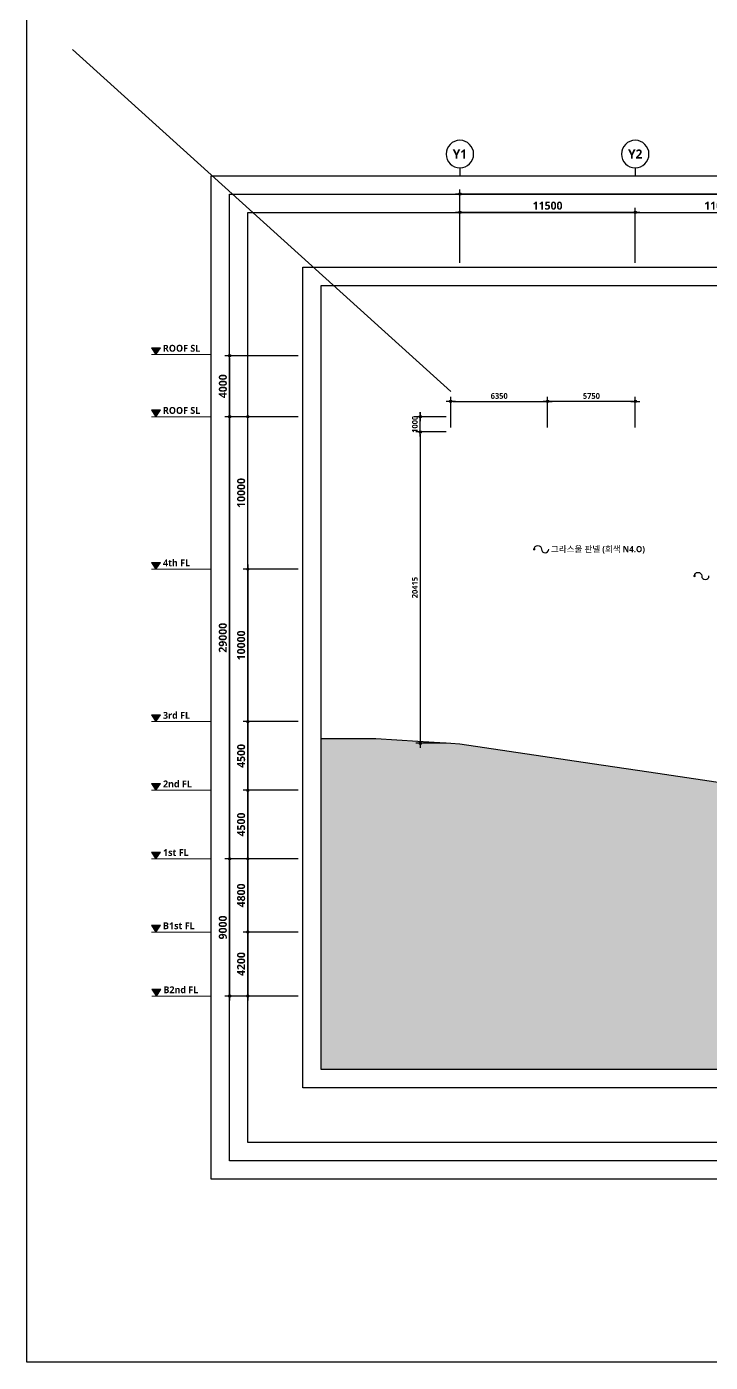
# Model space of a CAD drawing. Header units: millimetres. Extents: x 0 to 190005487, y 0 to 455456909.
# Drawn here: x 0 to 44838, y 0 to 87600 of the extents above; entities that cross this region are included whole.
import ezdxf
from ezdxf.enums import TextEntityAlignment as Align

# ---------------------------------------------------------------- set-up
doc = ezdxf.new("R2010")
doc.units = ezdxf.units.MM
doc.header["$LTSCALE"] = 150
doc.header["$MEASUREMENT"] = 0
doc.header["$PDSIZE"] = -10
doc.layers.get('0').update_dxf_attribs({"linetype": 'CONTINUOUS'})
doc.layers.get('Defpoints').update_dxf_attribs({"color": 153, "linetype": 'CONTINUOUS'})
for name, color, linetype in [('A-ANNO-DIM', 4, 'CONTINUOUS'), ('A-ANNO-LEAD', 4, 'CONTINUOUS'), ('A-ANNO-TEXT1', 7, 'CONTINUOUS'), ('A-SECT-SOIL-PAT1', 253, 'CONTINUOUS'), ('A-ST-AXIS-BUB', 7, 'CONTINUOUS'), ('A-ST-AXIS-DIM', 7, 'CONTINUOUS')]:
    doc.layers.add(name, color=color, linetype=linetype)
doc.layers.add('A-MARK', color=7, linetype='CONTINUOUS', lineweight=15)
doc.layers.add('Defpoint', color=161, linetype='CONTINUOUS', plot=False)
doc.styles.add('2020음성 1차', font='NanumGothicBold.ttf')
doc.styles.add('SH_대대리576', font='NanumGothicBold.ttf')
doc.dimstyles.new('SHP300내부', dxfattribs={"dimscale": 150, "dimtxt": 2.5, "dimasz": 1, "dimexe": 2, "dimexo": 2, "dimgap": 1, "dimtad": 1, "dimdec": 0, "dimzin": 0, "dimdsep": 46, "dimtxsty": 'SH_대대리576', "dimblk": 'DIMDOT', "dimcen": 0.09, "dimclrd": 256, "dimclre": 256, "dimclrt": 3, "dimadec": 0, "dimazin": 1, "dimtfac": 1, "dimtdec": 0, "dimtix": 1, "dimtmove": 2, "dimatfit": 0, "dimldrblk": 'DIMDOT', "dimfxl": 1, "dimtolj": 1, "dimtzin": 0, "dimlwd": -1, "dimlwe": -1, "dimarcsym": 0})
doc.dimstyles.new('사본 SHP 600', dxfattribs={"dimscale": 150, "dimtxt": 3.5, "dimasz": 1, "dimexe": 2, "dimexo": 2, "dimgap": 1, "dimtad": 1, "dimdec": 0, "dimzin": 0, "dimdsep": 46, "dimtxsty": 'SH_대대리576', "dimblk": 'DIMDOT', "dimcen": 0.09, "dimclrt": 3, "dimadec": 0, "dimazin": 1, "dimtfac": 1, "dimtdec": 0, "dimtix": 1, "dimtmove": 2, "dimatfit": 0, "dimldrblk": 'DIMDOT', "dimfxl": 1, "dimtfillclr": 3, "dimtolj": 1, "dimtzin": 0, "dimarcsym": 0})

# ---------------------------------------------------------------- blocks, each defined once
blk = doc.blocks.new('DIMDOT')
at = {"color": 0}
blk.add_line((-2, 0), (2, 0), dxfattribs=at)
for radius in [0.5, 0.25]:
    blk.add_circle((0, 0), radius, dxfattribs=at)
blk = doc.blocks.new('*D4438')
at = {"layer": 'A-ST-AXIS-DIM', "color": 0, "lineweight": -2}
for p, q in [((28416, 72123), (28416, 76923)), ((85266, 76623), (28566, 76623)), ((85416, 72123), (85416, 76923))]:
    blk.add_line(p, q, dxfattribs=at)
at = {"layer": 'Defpoints', "color": 0}
for p in [(28416, 76623), (28416, 71823), (85416, 71823)]:
    blk.add_point(p, dxfattribs=at)
at = {"layer": 'A-ST-AXIS-DIM', "color": 0, "linetype": 'ByBlock', "lineweight": -2, "xscale": 150, "yscale": 150, "zscale": 150, "rotation": 180}
blk.add_blockref('DIMDOT', (28416, 76623), dxfattribs=at)
at = {"layer": 'A-ST-AXIS-DIM', "color": 0, "linetype": 'ByBlock', "lineweight": -2, "xscale": 150, "yscale": 150, "zscale": 150}
blk.add_blockref('DIMDOT', (85416, 76623), dxfattribs=at)
at = {"layer": 'A-ST-AXIS-DIM', "color": 3, "insert": (56916, 77062), "char_height": 525, "attachment_point": 5, "style": 'SH_대대리576'}
blk.add_mtext('\\A1;57000', dxfattribs=at)
blk = doc.blocks.new('*D4439')
at = {"layer": 'A-ST-AXIS-DIM', "color": 0, "lineweight": -2}
for p, q in [((28416, 72123), (28416, 75723)), ((39766, 75423), (28566, 75423)), ((39916, 72123), (39916, 75723))]:
    blk.add_line(p, q, dxfattribs=at)
at = {"layer": 'Defpoints', "color": 0}
for p in [(28416, 75423), (28416, 71823), (39916, 71823)]:
    blk.add_point(p, dxfattribs=at)
at = {"layer": 'A-ST-AXIS-DIM', "color": 0, "linetype": 'ByBlock', "lineweight": -2, "xscale": 150, "yscale": 150, "zscale": 150, "rotation": 180}
blk.add_blockref('DIMDOT', (28416, 75423), dxfattribs=at)
at = {"layer": 'A-ST-AXIS-DIM', "color": 0, "linetype": 'ByBlock', "lineweight": -2, "xscale": 150, "yscale": 150, "zscale": 150}
blk.add_blockref('DIMDOT', (39916, 75423), dxfattribs=at)
at = {"layer": 'A-ST-AXIS-DIM', "color": 3, "insert": (34166, 75862), "char_height": 525, "attachment_point": 5, "style": 'SH_대대리576'}
blk.add_mtext('\\A1;11500', dxfattribs=at)
blk = doc.blocks.new('*D4440')
at = {"layer": 'A-ST-AXIS-DIM', "color": 0, "lineweight": -2}
for p, q in [((39916, 72123), (39916, 75723)), ((40066, 75423), (50766, 75423)), ((50916, 72123), (50916, 75723))]:
    blk.add_line(p, q, dxfattribs=at)
at = {"layer": 'Defpoints', "color": 0}
for p in [(50916, 75423), (39916, 71823), (50916, 71823)]:
    blk.add_point(p, dxfattribs=at)
at = {"layer": 'A-ST-AXIS-DIM', "color": 0, "linetype": 'ByBlock', "lineweight": -2, "xscale": 150, "yscale": 150, "zscale": 150, "rotation": 180}
blk.add_blockref('DIMDOT', (39916, 75423), dxfattribs=at)
at = {"layer": 'A-ST-AXIS-DIM', "color": 0, "linetype": 'ByBlock', "lineweight": -2, "xscale": 150, "yscale": 150, "zscale": 150}
blk.add_blockref('DIMDOT', (50916, 75423), dxfattribs=at)
at = {"layer": 'A-ST-AXIS-DIM', "color": 3, "insert": (45416, 75861), "char_height": 525, "attachment_point": 5, "style": 'SH_대대리576'}
blk.add_mtext('\\A1;11000', dxfattribs=at)
blk = doc.blocks.new('A-ST-AXIS-BUB-1')
at = {"layer": 'A-ST-AXIS-BUB'}
blk.add_line((0, 350), (0, 0), dxfattribs=at)
blk.add_circle((0, 950), 600, dxfattribs=at)
blk = doc.blocks.new('Level - GL_Architecture-538196-단면도-1')
at = {"layer": 'A-MARK'}
blk.add_hatch(color=256, dxfattribs=at).paths.add_polyline_path([(-50332, 900), (-49732, 0), (-49132, 900)], flags=0)
for p, q in [((-50332, 900), (-49132, 900)), ((-49732, 0), (-50332, 900)), ((-49132, 900), (-49732, 0)), ((-42506, 0), (-50332, 0))]:
    blk.add_line(p, q, dxfattribs=at)
blk = doc.blocks.new('*D4447')
at = {"layer": 'A-ST-AXIS-DIM', "color": 0, "lineweight": -2}
for p, q in [((17805, 28221), (14205, 28221)), ((14505, 28071), (14505, 24171)), ((17805, 24021), (14205, 24021))]:
    blk.add_line(p, q, dxfattribs=at)
at = {"layer": 'Defpoints', "color": 0}
for p in [(18105, 28221), (14505, 24021), (18105, 24021)]:
    blk.add_point(p, dxfattribs=at)
at = {"layer": 'A-ST-AXIS-DIM', "color": 0, "linetype": 'ByBlock', "lineweight": -2, "xscale": 150, "yscale": 150, "zscale": 150}
for p, rotation in [((14505, 28221), 90), ((14505, 24021), 270)]:
    blk.add_blockref('DIMDOT', p, dxfattribs=dict(at, rotation=rotation))
at = {"layer": 'A-ST-AXIS-DIM', "color": 3, "insert": (14066, 26121), "char_height": 525, "attachment_point": 5, "rotation": 90, "style": 'SH_대대리576'}
blk.add_mtext('\\A1;4200', dxfattribs=at)
blk = doc.blocks.new('*D4448')
at = {"layer": 'A-ST-AXIS-DIM', "color": 0, "lineweight": -2}
for p, q in [((17805, 33021), (14205, 33021)), ((14505, 32871), (14505, 28371)), ((17805, 28221), (14205, 28221))]:
    blk.add_line(p, q, dxfattribs=at)
at = {"layer": 'Defpoints', "color": 0}
for p in [(18105, 33021), (14505, 28221), (18105, 28221)]:
    blk.add_point(p, dxfattribs=at)
at = {"layer": 'A-ST-AXIS-DIM', "color": 0, "linetype": 'ByBlock', "lineweight": -2, "xscale": 150, "yscale": 150, "zscale": 150}
for p, rotation in [((14505, 33021), 90), ((14505, 28221), 270)]:
    blk.add_blockref('DIMDOT', p, dxfattribs=dict(at, rotation=rotation))
at = {"layer": 'A-ST-AXIS-DIM', "color": 3, "insert": (14065, 30621), "char_height": 525, "attachment_point": 5, "rotation": 90, "style": 'SH_대대리576'}
blk.add_mtext('\\A1;4800', dxfattribs=at)
blk = doc.blocks.new('*D4449')
at = {"layer": 'A-ST-AXIS-DIM', "color": 0, "lineweight": -2}
for p, q in [((17805, 37521), (14205, 37521)), ((14505, 37371), (14505, 33171)), ((17805, 33021), (14205, 33021))]:
    blk.add_line(p, q, dxfattribs=at)
at = {"layer": 'Defpoints', "color": 0}
for p in [(18105, 37521), (14505, 33021), (18105, 33021)]:
    blk.add_point(p, dxfattribs=at)
at = {"layer": 'A-ST-AXIS-DIM', "color": 0, "linetype": 'ByBlock', "lineweight": -2, "xscale": 150, "yscale": 150, "zscale": 150}
for p, rotation in [((14505, 37521), 90), ((14505, 33021), 270)]:
    blk.add_blockref('DIMDOT', p, dxfattribs=dict(at, rotation=rotation))
at = {"layer": 'A-ST-AXIS-DIM', "color": 3, "insert": (14066, 35271), "char_height": 525, "attachment_point": 5, "rotation": 90, "style": 'SH_대대리576'}
blk.add_mtext('\\A1;4500', dxfattribs=at)
blk = doc.blocks.new('*D4450')
at = {"layer": 'A-ST-AXIS-DIM', "color": 0, "lineweight": -2}
for p, q in [((17805, 42021), (14205, 42021)), ((14505, 41871), (14505, 37671)), ((17805, 37521), (14205, 37521))]:
    blk.add_line(p, q, dxfattribs=at)
at = {"layer": 'Defpoints', "color": 0}
for p in [(18105, 42021), (14505, 37521), (18105, 37521)]:
    blk.add_point(p, dxfattribs=at)
at = {"layer": 'A-ST-AXIS-DIM', "color": 0, "linetype": 'ByBlock', "lineweight": -2, "xscale": 150, "yscale": 150, "zscale": 150}
for p, rotation in [((14505, 42021), 90), ((14505, 37521), 270)]:
    blk.add_blockref('DIMDOT', p, dxfattribs=dict(at, rotation=rotation))
at = {"layer": 'A-ST-AXIS-DIM', "color": 3, "insert": (14066, 39771), "char_height": 525, "attachment_point": 5, "rotation": 90, "style": 'SH_대대리576'}
blk.add_mtext('\\A1;4500', dxfattribs=at)
blk = doc.blocks.new('*D4451')
at = {"layer": 'A-ST-AXIS-DIM', "color": 0, "lineweight": -2}
for p, q in [((17805, 52021), (14205, 52021)), ((14505, 51871), (14505, 42171)), ((17805, 42021), (14205, 42021))]:
    blk.add_line(p, q, dxfattribs=at)
at = {"layer": 'Defpoints', "color": 0}
for p in [(18105, 52021), (14505, 42021), (18105, 42021)]:
    blk.add_point(p, dxfattribs=at)
at = {"layer": 'A-ST-AXIS-DIM', "color": 0, "linetype": 'ByBlock', "lineweight": -2, "xscale": 150, "yscale": 150, "zscale": 150}
for p, rotation in [((14505, 52021), 90), ((14505, 42021), 270)]:
    blk.add_blockref('DIMDOT', p, dxfattribs=dict(at, rotation=rotation))
at = {"layer": 'A-ST-AXIS-DIM', "color": 3, "insert": (14067, 47021), "char_height": 525, "attachment_point": 5, "rotation": 90, "style": 'SH_대대리576'}
blk.add_mtext('\\A1;10000', dxfattribs=at)
blk = doc.blocks.new('*D4452')
at = {"layer": 'A-ST-AXIS-DIM', "color": 0, "lineweight": -2}
for p, q in [((17805, 62021), (14205, 62021)), ((14505, 52171), (14505, 61871)), ((17805, 52021), (14205, 52021))]:
    blk.add_line(p, q, dxfattribs=at)
at = {"layer": 'Defpoints', "color": 0}
for p in [(14505, 62021), (18105, 62021), (18105, 52021)]:
    blk.add_point(p, dxfattribs=at)
at = {"layer": 'A-ST-AXIS-DIM', "color": 0, "linetype": 'ByBlock', "lineweight": -2, "xscale": 150, "yscale": 150, "zscale": 150}
for p, rotation in [((14505, 62021), 90), ((14505, 52021), 270)]:
    blk.add_blockref('DIMDOT', p, dxfattribs=dict(at, rotation=rotation))
at = {"layer": 'A-ST-AXIS-DIM', "color": 3, "insert": (14067, 57021), "char_height": 525, "attachment_point": 5, "rotation": 90, "style": 'SH_대대리576'}
blk.add_mtext('\\A1;10000', dxfattribs=at)
blk = doc.blocks.new('*D4453')
at = {"layer": 'A-ST-AXIS-DIM', "color": 0, "lineweight": -2}
for p, q in [((17805, 66021), (13005, 66021)), ((13305, 65871), (13305, 62171)), ((17805, 62021), (13005, 62021))]:
    blk.add_line(p, q, dxfattribs=at)
at = {"layer": 'Defpoints', "color": 0}
for p in [(18105, 66021), (13305, 62021), (18105, 62021)]:
    blk.add_point(p, dxfattribs=at)
at = {"layer": 'A-ST-AXIS-DIM', "color": 0, "linetype": 'ByBlock', "lineweight": -2, "xscale": 150, "yscale": 150, "zscale": 150}
for p, rotation in [((13305, 66021), 90), ((13305, 62021), 270)]:
    blk.add_blockref('DIMDOT', p, dxfattribs=dict(at, rotation=rotation))
at = {"layer": 'A-ST-AXIS-DIM', "color": 3, "insert": (12867, 64021), "char_height": 525, "attachment_point": 5, "rotation": 90, "style": 'SH_대대리576'}
blk.add_mtext('\\A1;4000', dxfattribs=at)
blk = doc.blocks.new('*D4454')
at = {"layer": 'A-ST-AXIS-DIM', "color": 0, "lineweight": -2}
for p, q in [((17805, 33021), (13005, 33021)), ((13305, 32871), (13305, 24171)), ((17805, 24021), (13005, 24021))]:
    blk.add_line(p, q, dxfattribs=at)
at = {"layer": 'Defpoints', "color": 0}
for p in [(18105, 33021), (13305, 24021), (18105, 24021)]:
    blk.add_point(p, dxfattribs=at)
at = {"layer": 'A-ST-AXIS-DIM', "color": 0, "linetype": 'ByBlock', "lineweight": -2, "xscale": 150, "yscale": 150, "zscale": 150}
for p, rotation in [((13305, 33021), 90), ((13305, 24021), 270)]:
    blk.add_blockref('DIMDOT', p, dxfattribs=dict(at, rotation=rotation))
at = {"layer": 'A-ST-AXIS-DIM', "color": 3, "insert": (12865, 28521), "char_height": 525, "attachment_point": 5, "rotation": 90, "style": 'SH_대대리576'}
blk.add_mtext('\\A1;9000', dxfattribs=at)
blk = doc.blocks.new('*D4455')
at = {"layer": 'A-ST-AXIS-DIM', "color": 0, "lineweight": -2}
for p, q in [((17805, 62021), (13005, 62021)), ((13305, 61871), (13305, 33171)), ((17805, 33021), (13005, 33021))]:
    blk.add_line(p, q, dxfattribs=at)
at = {"layer": 'Defpoints', "color": 0}
for p in [(18105, 62021), (13305, 33021), (18105, 33021)]:
    blk.add_point(p, dxfattribs=at)
at = {"layer": 'A-ST-AXIS-DIM', "color": 0, "linetype": 'ByBlock', "lineweight": -2, "xscale": 150, "yscale": 150, "zscale": 150}
for p, rotation in [((13305, 62021), 90), ((13305, 33021), 270)]:
    blk.add_blockref('DIMDOT', p, dxfattribs=dict(at, rotation=rotation))
at = {"layer": 'A-ST-AXIS-DIM', "color": 3, "insert": (12865, 47521), "char_height": 525, "attachment_point": 5, "rotation": 90, "style": 'SH_대대리576'}
blk.add_mtext('\\A1;29000', dxfattribs=at)
blk = doc.blocks.new('*D5451')
at = {"layer": 'A-ANNO-DIM'}
for p, q in [((25816, 62171), (25816, 62321)), ((27516, 62021), (25516, 62021)), ((25816, 61021), (25816, 62021)), ((27516, 61021), (25516, 61021)), ((25816, 60871), (25816, 60721))]:
    blk.add_line(p, q, dxfattribs=at)
at = {"layer": 'Defpoints', "color": 0}
for p in [(25816, 62021), (27816, 62021), (27816, 61021)]:
    blk.add_point(p, dxfattribs=at)
at = {"layer": 'A-ANNO-DIM', "linetype": 'ByBlock', "xscale": 150, "yscale": 150, "zscale": 150}
for p, rotation in [((25816, 62021), 270), ((25816, 61021), 90)]:
    blk.add_blockref('DIMDOT', p, dxfattribs=dict(at, rotation=rotation))
at = {"layer": 'A-ANNO-DIM', "color": 3, "insert": (25461, 61521), "char_height": 375, "attachment_point": 5, "rotation": 90, "style": 'SH_대대리576'}
blk.add_mtext('\\A1;1000', dxfattribs=at)
blk = doc.blocks.new('*D5453')
at = {"layer": 'A-ANNO-DIM'}
for p, q in [((27516, 61021), (25516, 61021)), ((25816, 60871), (25816, 40756)), ((27516, 40606), (25516, 40606))]:
    blk.add_line(p, q, dxfattribs=at)
at = {"layer": 'Defpoints', "color": 0}
for p in [(27816, 61021), (25816, 40606), (27816, 40606)]:
    blk.add_point(p, dxfattribs=at)
at = {"layer": 'A-ANNO-DIM', "linetype": 'ByBlock', "xscale": 150, "yscale": 150, "zscale": 150}
for p, rotation in [((25816, 61021), 89.99999999999999), ((25816, 40606), 270)]:
    blk.add_blockref('DIMDOT', p, dxfattribs=dict(at, rotation=rotation))
at = {"layer": 'A-ANNO-DIM', "color": 3, "insert": (25460, 50813), "char_height": 375, "attachment_point": 5, "rotation": 90, "style": 'SH_대대리576'}
blk.add_mtext('\\A1;20415', dxfattribs=at)
blk = doc.blocks.new('*D5455')
at = {"layer": 'A-ANNO-DIM'}
for p, q in [((27816, 61321), (27816, 63321)), ((34166, 61321), (34166, 63321)), ((27966, 63021), (34016, 63021))]:
    blk.add_line(p, q, dxfattribs=at)
at = {"layer": 'Defpoints', "color": 0}
for p in [(34166, 63021), (27816, 61021), (34166, 61021)]:
    blk.add_point(p, dxfattribs=at)
at = {"layer": 'A-ANNO-DIM', "linetype": 'ByBlock', "xscale": 150, "yscale": 150, "zscale": 150, "rotation": 180}
blk.add_blockref('DIMDOT', (27816, 63021), dxfattribs=at)
at = {"layer": 'A-ANNO-DIM', "linetype": 'ByBlock', "xscale": 150, "yscale": 150, "zscale": 150}
blk.add_blockref('DIMDOT', (34166, 63021), dxfattribs=at)
at = {"layer": 'A-ANNO-DIM', "color": 3, "insert": (30991, 63378), "char_height": 375, "attachment_point": 5, "style": 'SH_대대리576'}
blk.add_mtext('\\A1;6350', dxfattribs=at)
blk = doc.blocks.new('*D5456')
at = {"layer": 'A-ANNO-DIM'}
for p, q in [((34166, 61321), (34166, 63321)), ((39916, 61321), (39916, 63321)), ((39766, 63021), (34316, 63021))]:
    blk.add_line(p, q, dxfattribs=at)
at = {"layer": 'Defpoints', "color": 0}
for p in [(34166, 63021), (34166, 61021), (39916, 61021)]:
    blk.add_point(p, dxfattribs=at)
at = {"layer": 'A-ANNO-DIM', "linetype": 'ByBlock', "xscale": 150, "yscale": 150, "zscale": 150, "rotation": 180}
blk.add_blockref('DIMDOT', (34166, 63021), dxfattribs=at)
at = {"layer": 'A-ANNO-DIM', "linetype": 'ByBlock', "xscale": 150, "yscale": 150, "zscale": 150}
blk.add_blockref('DIMDOT', (39916, 63021), dxfattribs=at)
at = {"layer": 'A-ANNO-DIM', "color": 3, "insert": (37041, 63377), "char_height": 375, "attachment_point": 5, "style": 'SH_대대리576'}
blk.add_mtext('\\A1;5750', dxfattribs=at)

msp = doc.modelspace()

# ---------------------------------------------------------------- hatches: boundary and pattern name
at = {"layer": 'A-SECT-SOIL-PAT1', "transparency": 33554687}
h = msp.add_hatch(color=256, dxfattribs=at)
h.dxf.hatch_style = 1
h.paths.add_polyline_path([(19304.9, 19205.9), (19304.9, 40920.8), (22893.7, 40920.8), (25651.2, 40744.5), (27816.2, 40606.1), (28408.6, 40568.2), (37099.4, 39274.6), (40816.2, 38721.4), (45790.1, 37981.1), (50716.2, 37634.4), (51683.6, 37566.3), (59550, 35020.8), (65730.7, 33020.8), (71032.1, 32020.8), (73682.9, 31520.8), (81635.1, 30020.8), (86016.2, 29705.8), (86016.2, 22920.8), (95929.1, 22920.8), (95929.1, 19205.9)])

# ---------------------------------------------------------------- linework, layer by layer
at = {"layer": 'A-ANNO-LEAD'}
for points in [[(33286.7, 53330.2, -1), (33762.9, 53330.2, 0.4142136), (34001, 53092.1, 0.4142136), (34239.1, 53330.2, 0.4142136)], [(43797, 51573.8, -1), (44273.2, 51573.8, 0.4142136), (44511.3, 51335.7, 0.4142136), (44749.4, 51573.8, 0.4142136)]]:
    msp.add_lwpolyline(points, format="xyb", dxfattribs=at)
at = {"layer": 'A-ANNO-LEAD', "const_width": 79.4}
for points in [[(33247, 53330.2, 1), (33326.4, 53330.2, 1)], [(43757.4, 51573.8, 1), (43836.7, 51573.8, 1)]]:
    msp.add_lwpolyline(points, format="xyb", close=True, dxfattribs=at)
at = {"layer": 'A-SECT-SOIL-PAT1'}
msp.add_lwpolyline([(19304.9, 19205.9), (19304.9, 40920.8), (22893.7, 40920.8), (25651.2, 40744.5), (27816.2, 40606.1), (28408.6, 40568.2), (28408.6, 40568.2), (37099.4, 39274.6), (40816.2, 38721.4), (45790.1, 37981.1), (50716.2, 37634.4), (51683.6, 37566.3), (59550, 35020.8), (65730.7, 33020.8), (71032.1, 32020.8), (73682.9, 31520.8), (81635.1, 30020.8), (86016.2, 29705.8), (86016.2, 22920.8), (95929.1, 22920.8), (95929.1, 19205.9), (19304.9, 19205.9)], dxfattribs=at)
at = {"layer": 'Defpoint'}
msp.add_line((27816.2, 63670.8), (3000, 86100), dxfattribs=at)
for points in [[(0, 89100), (126000, 89100), (126000, 0), (0, 0)], [(12104.9, 77823.3), (103129.1, 77823.3), (103129.1, 12005.9), (12104.9, 12005.9)], [(13304.9, 76623.3), (101929.1, 76623.3), (101929.1, 13205.9), (13304.9, 13205.9)], [(14504.9, 75423.3), (100729.1, 75423.3), (100729.1, 14405.9), (14504.9, 14405.9)], [(18104.9, 71823.3), (97129.1, 71823.3), (97129.1, 18005.9), (18104.9, 18005.9)], [(19304.9, 70623.3), (95929.1, 70623.3), (95929.1, 19205.9), (19304.9, 19205.9)]]:
    msp.add_lwpolyline(points, close=True, dxfattribs=at)

# ---------------------------------------------------------------- block references
at = {"layer": 'A-MARK', "xscale": 0.4938271604938269, "yscale": 0.4938271604938269, "zscale": 0.4938271604938269}
for p in [(33039.4, 66096.3), (33039.4, 62020.8), (33039.4, 52020.8), (33039.4, 42020.8), (33039.4, 37520.8), (33039.4, 33020.8), (33039.4, 28220.8), (33067.4, 24020.8), (33067.4, 24020.8)]:
    msp.add_blockref('Level - GL_Architecture-538196-단면도-1', p, dxfattribs=at)
at = {"layer": 'A-ST-AXIS-BUB', "xscale": -1.5, "yscale": 1.5, "zscale": 1.5}
for p in [(28416.2, 77823.3), (39916.2, 77823.3)]:
    msp.add_blockref('A-ST-AXIS-BUB-1', p, dxfattribs=at)

# ---------------------------------------------------------------- texts
at = {"layer": 'A-ANNO-TEXT1', "style": 'SH_대대리576'}
for s, p in [('Y1', (28416.2, 79248.3)), ('Y2', (39916.2, 79248.3))]:
    msp.add_text(s, height=600, dxfattribs=at).set_placement(p, align=Align.MIDDLE_CENTER)
at = {"layer": 'A-ANNO-TEXT1'}
for s, height, style, p in [('ROOF SL', 450, 'SH_대대리576', (8937.3, 66283)), ('ROOF SL', 450, 'SH_대대리576', (8937.3, 62207.4)), ('그라스울 판넬 (회색 N4.O)', 400, '2020음성 1차', (34388, 53133.7)), ('4th FL', 450, 'SH_대대리576', (8937.3, 52207.4)), ('3rd FL', 450, 'SH_대대리576', (8937.3, 42207.4)), ('2nd FL', 450, 'SH_대대리576', (8937.3, 37707.4)), ('1st FL', 450, 'SH_대대리576', (8937.3, 33207.4)), ('B1st FL', 450, 'SH_대대리576', (8937.3, 28407.4)), ('B2nd FL', 450, 'SH_대대리576', (8965.3, 24207.4))]:
    msp.add_text(s, height=height, dxfattribs=dict(at, style=style)).set_placement(p)

# ---------------------------------------------------------------- dimensions: what is measured, and where the dimension line sits
at = {"layer": 'A-ANNO-DIM'}
dim = msp.add_linear_dim(base=(34166.2, 63020.8), p1=(27816.2, 61020.8), p2=(34166.2, 61020.8), dimstyle='SHP300내부', override={"dimtxsty": 'SH_대대리576', "dimldrblk": 'DIMDOT'}, dxfattribs=at)
dim.commit()
dim.dimension.update_dxf_attribs({"geometry": '*D5455', "text_midpoint": (30991.2, 63377.8)})
for base, p1, p2, angle, picture, middle in [((34166.2, 63020.8), (39916.2, 61020.8), (34166.2, 61020.8), 180, '*D5456', (37041.2, 63377)), ((25816.2, 62020.8), (27816.2, 61020.8), (27816.2, 62020.8), 90, '*D5451', (25460.6, 61520.8)), ((25816.2, 40606.1), (27816.2, 61020.8), (27816.2, 40606.1), 270, '*D5453', (25459.5, 50813.4))]:
    dim = msp.add_linear_dim(base=base, p1=p1, p2=p2, angle=angle, dimstyle='SHP300내부', override={"dimtxsty": 'SH_대대리576', "dimldrblk": 'DIMDOT'}, dxfattribs=at)
    dim.commit()
    dim.dimension.update_dxf_attribs({"geometry": picture, "text_midpoint": middle})
at = {"layer": 'A-ST-AXIS-DIM'}
for base, p1, picture, middle in [((28416.2, 76623.3), (85416.2, 71823.3), '*D4438', (56916.2, 77061.9)), ((28416.2, 75423.3), (39916.2, 71823.3), '*D4439', (34166.2, 75861.9))]:
    dim = msp.add_linear_dim(base=base, p1=p1, p2=(28416.2, 71823.3), dimstyle='사본 SHP 600', override={"dimtxsty": 'SH_대대리576', "dimldrblk": 'DIMDOT'}, dxfattribs=at)
    dim.commit()
    dim.dimension.update_dxf_attribs({"geometry": picture, "text_midpoint": middle})
for base, p1, p2, angle, picture, middle in [((50916.2, 75423.3), (39916.2, 71823.3), (50916.2, 71823.3), 180, '*D4440', (45416.2, 75861.2)), ((13304.9, 62020.8), (18104.9, 66020.8), (18104.9, 62020.8), 90, '*D4453', (12867.1, 64020.8)), ((13304.9, 33020.8), (18104.9, 62020.8), (18104.9, 33020.8), 90, '*D4455', (12865.2, 47520.8)), ((14504.9, 62020.8), (18104.9, 52020.8), (18104.9, 62020.8), 270, '*D4452', (14067.1, 57020.8)), ((14504.9, 42020.8), (18104.9, 52020.8), (18104.9, 42020.8), 90, '*D4451', (14067.1, 47020.8)), ((14504.9, 37520.8), (18104.9, 42020.8), (18104.9, 37520.8), 90, '*D4450', (14066.3, 39770.8)), ((14504.9, 33020.8), (18104.9, 37520.8), (18104.9, 33020.8), 90, '*D4449', (14066.3, 35270.8)), ((13304.9, 24020.8), (18104.9, 33020.8), (18104.9, 24020.8), 90, '*D4454', (12865.2, 28520.8)), ((14504.9, 28220.8), (18104.9, 33020.8), (18104.9, 28220.8), 90, '*D4448', (14065.2, 30620.8)), ((14504.9, 24020.8), (18104.9, 28220.8), (18104.9, 24020.8), 90, '*D4447', (14066.3, 26120.8))]:
    dim = msp.add_linear_dim(base=base, p1=p1, p2=p2, angle=angle, dimstyle='사본 SHP 600', override={"dimtxsty": 'SH_대대리576', "dimldrblk": 'DIMDOT'}, dxfattribs=at)
    dim.commit()
    dim.dimension.update_dxf_attribs({"geometry": picture, "text_midpoint": middle})

doc.saveas('drawing.dxf')
